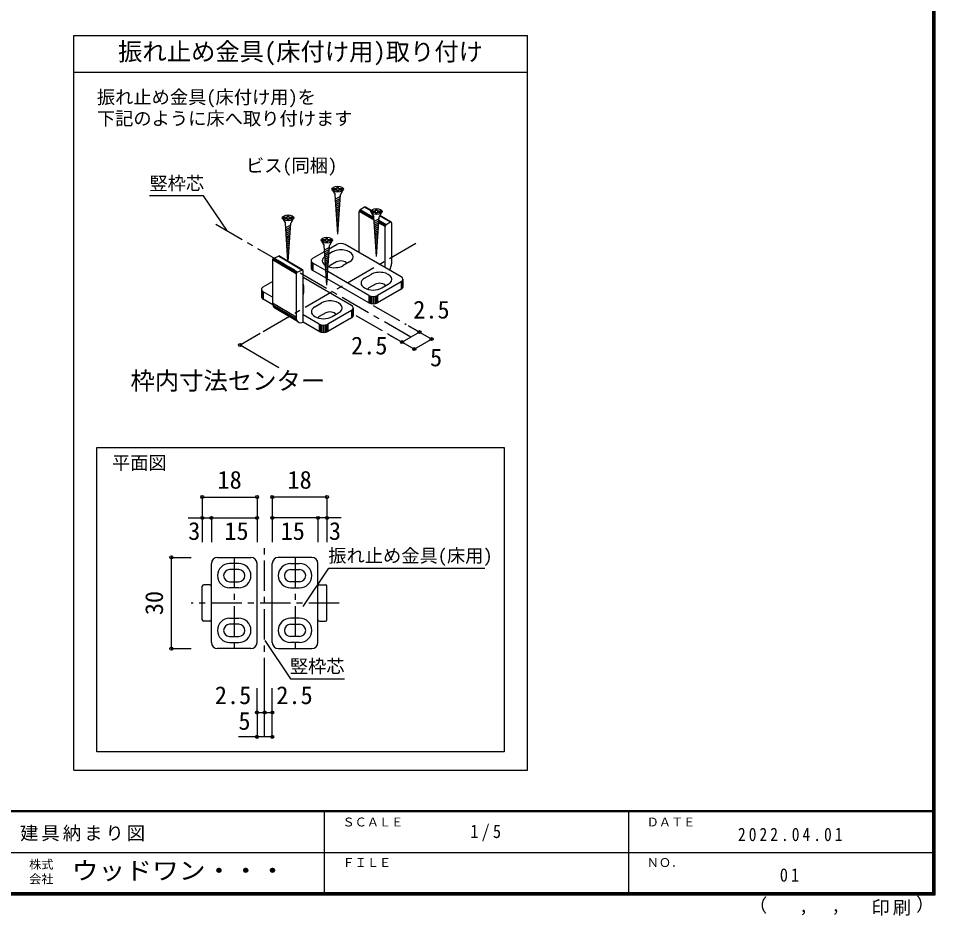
# Model space of a CAD drawing. Units: millimetres at full size, sheet at 1:5, with parts at other scales. Extents: x -973 to 977, y -718 to 696.
# Drawn here: x 224 to 977, y -718 to 20 of the extents above; entities that cross this region are included whole.
import ezdxf
from ezdxf.enums import TextEntityAlignment as Align

# ---------------------------------------------------------------- set-up
doc = ezdxf.new("R2010")
doc.units = ezdxf.units.MM
doc.header["$LTSCALE"] = 5
doc.header["$PDMODE"] = 32
doc.header["$PDSIZE"] = 2.5
doc.linetypes.add('CHAIN1', pattern=[8, 5, -1, 1, -1])
for name, color, linetype in [('0-7_金物', 7, 'Continuous'), ('0-A_文字', 3, 'Continuous'), ('0-B_寸法', 7, 'Continuous'), ('1-4_枠', 4, 'CHAIN1'), ('1-7_金物', 7, 'Continuous'), ('1-A_寸法', 7, 'Continuous'), ('1-B_寸法', 7, 'Continuous'), ('F-1_枠', 6, 'Continuous'), ('F-A_文字', 7, 'Continuous')]:
    doc.layers.add(name, color=color, linetype=linetype)
doc.styles.add('ＭＳ ゴシック', font='')
doc.styles.get('ＭＳ ゴシック').set_extended_font_data('MS Gothic')

msp = doc.modelspace()

# ---------------------------------------------------------------- linework, layer by layer
at = {"layer": '0-7_金物'}
for p, q in [((482.177, -119.969), (482.177, -121.003)), ((482.177, -119.969), (485.54, -119.969)), ((485.54, -118.453), (486.573, -118.453)), ((485.54, -119.969), (485.54, -118.453)), ((486.573, -119.969), (486.573, -118.453)), ((486.573, -119.969), (489.936, -119.969)), ((489.936, -121.003), (489.936, -119.969)), ((482.071, -121.741), (483.895, -124.901)), ((482.177, -121.003), (485.54, -121.003)), ((486.056, -157.52), (483.895, -124.901)), ((488.113, -126.475), (484.148, -128.72)), ((485.54, -122.519), (485.54, -121.003)), ((485.54, -122.519), (486.573, -122.519)), ((486.056, -157.52), (488.217, -124.901)), ((486.573, -121.003), (489.936, -121.003)), ((486.573, -122.519), (486.573, -121.003)), ((490.042, -121.741), (488.217, -124.901)), ((488.005, -128.104), (484.249, -130.23)), ((487.897, -129.732), (484.349, -131.741)), ((487.79, -131.36), (484.449, -133.251)), ((487.682, -132.988), (484.549, -134.762)), ((487.574, -134.616), (484.649, -136.272)), ((508.154, -135.395), (504.618, -137.436)), ((513.276, -138.353), (508.154, -135.395)), ((513.368, -138.176), (508.382, -135.298)), ((513.436, -138.072), (508.595, -135.277)), ((513.462, -138.037), (508.779, -135.333)), ((444.729, -143.531), (444.729, -142.015)), ((444.729, -142.015), (445.763, -142.015)), ((445.763, -143.531), (445.763, -142.015)), ((487.466, -136.244), (484.749, -137.782)), ((487.358, -137.872), (484.849, -139.293)), ((487.25, -139.5), (484.949, -140.803)), ((487.142, -141.129), (485.049, -142.314)), ((487.034, -142.757), (485.149, -143.824)), ((503.734, -172.648), (503.734, -138.967)), ((515.895, -145.989), (503.734, -138.967)), ((515.875, -145.678), (503.764, -138.686)), ((515.851, -145.316), (503.853, -138.389)), ((515.825, -144.927), (503.993, -138.096)), ((515.799, -144.539), (504.176, -137.828)), ((515.775, -144.177), (504.389, -137.603)), ((515.755, -143.866), (504.618, -137.436)), ((513.891, -140.112), (515.715, -143.272)), ((513.996, -138.34), (513.996, -139.374)), ((513.996, -138.34), (517.359, -138.34)), ((513.996, -139.374), (517.359, -139.374)), ((517.359, -136.824), (518.393, -136.824)), ((517.359, -138.34), (517.359, -136.824)), ((517.359, -140.89), (517.359, -139.374)), ((517.359, -140.89), (518.393, -140.89)), ((518.393, -138.34), (518.393, -136.824)), ((518.393, -138.34), (521.756, -138.34)), ((518.393, -139.374), (521.756, -139.374)), ((518.393, -140.89), (518.393, -139.374)), ((521.861, -140.112), (520.037, -143.272)), ((529.367, -147.643), (520.477, -142.51)), ((529.596, -147.545), (520.576, -142.338)), ((529.809, -147.524), (520.639, -142.23)), ((529.992, -147.581), (520.66, -142.193)), ((521.756, -139.374), (521.756, -138.34)), ((441.26, -145.303), (443.085, -148.463)), ((441.366, -143.531), (444.729, -143.531)), ((441.366, -143.531), (441.366, -144.565)), ((441.366, -144.565), (444.729, -144.565)), ((445.158, -179.765), (443.085, -148.463)), ((447.302, -150.038), (443.338, -152.282)), ((444.729, -146.081), (444.729, -144.565)), ((444.729, -146.081), (445.763, -146.081)), ((445.326, -179.865), (447.407, -148.463)), ((445.763, -143.531), (449.126, -143.531)), ((449.231, -145.303), (447.407, -148.463)), ((449.126, -144.565), (449.126, -143.531)), ((486.927, -144.385), (485.249, -145.334)), ((486.819, -146.013), (485.349, -146.845)), ((486.711, -147.641), (485.449, -148.355)), ((486.603, -149.269), (485.549, -149.866)), ((517.876, -175.891), (515.715, -143.272)), ((519.933, -144.847), (515.968, -147.091)), ((519.825, -146.475), (516.068, -148.601)), ((519.717, -148.103), (516.168, -150.112)), ((519.609, -149.731), (516.268, -151.622)), ((517.876, -175.891), (520.037, -143.272)), ((524.947, -151.215), (519.711, -148.192)), ((524.977, -150.933), (519.73, -147.904)), ((525.066, -150.636), (519.753, -147.569)), ((525.206, -150.344), (519.776, -147.209)), ((525.389, -150.076), (519.8, -146.849)), ((525.602, -149.851), (519.822, -146.514)), ((525.831, -149.684), (519.842, -146.226)), ((529.367, -147.643), (525.831, -149.684)), ((530.251, -148.153), (530.251, -181.833)), ((447.194, -151.666), (443.438, -153.792)), ((447.087, -153.294), (443.538, -155.303)), ((446.979, -154.922), (443.638, -156.813)), ((446.871, -156.55), (443.738, -158.324)), ((486.495, -150.897), (485.649, -151.376)), ((486.387, -152.525), (485.75, -152.887)), ((486.279, -154.154), (485.85, -154.397)), ((519.501, -151.359), (516.369, -153.133)), ((519.394, -152.987), (516.469, -154.643)), ((519.286, -154.615), (516.569, -156.154)), ((519.178, -156.243), (516.669, -157.664)), ((519.07, -157.872), (516.769, -159.174)), ((524.947, -184.895), (524.947, -151.215)), ((446.763, -158.178), (443.838, -159.834)), ((446.655, -159.806), (443.938, -161.345)), ((446.547, -161.434), (444.038, -162.855)), ((446.439, -163.063), (444.138, -164.365)), ((446.331, -164.691), (444.238, -165.876)), ((473.08, -163.675), (474.904, -166.834)), ((473.185, -161.903), (476.548, -161.903)), ((473.185, -161.903), (473.185, -162.936)), ((473.185, -162.936), (476.548, -162.936)), ((476.548, -161.903), (476.548, -160.387)), ((476.548, -160.387), (477.582, -160.387)), ((476.548, -164.453), (476.548, -162.936)), ((476.548, -164.453), (477.582, -164.453)), ((477.582, -161.903), (477.582, -160.387)), ((477.582, -161.903), (480.945, -161.903)), ((481.051, -163.675), (479.226, -166.834)), ((480.945, -162.936), (480.945, -161.903)), ((518.962, -159.5), (516.869, -160.685)), ((518.854, -161.128), (516.969, -162.195)), ((518.746, -162.756), (517.069, -163.706)), ((518.639, -164.384), (517.169, -165.216)), ((446.224, -166.319), (444.338, -167.386)), ((446.116, -167.947), (444.438, -168.897)), ((446.008, -169.575), (444.538, -170.407)), ((445.9, -171.203), (444.638, -171.917)), ((445.792, -172.831), (444.739, -173.428)), ((465.727, -177.241), (475.23, -171.754)), ((477.065, -199.453), (474.904, -166.834)), ((479.122, -168.409), (475.157, -170.653)), ((479.014, -170.037), (475.258, -172.164)), ((478.906, -171.665), (475.358, -173.674)), ((477.065, -199.453), (479.226, -166.834)), ((481.637, -172.137), (478.765, -173.796)), ((479.046, -169.551), (485.173, -166.014)), ((538.206, -192.55), (492.244, -166.014)), ((518.531, -166.012), (517.269, -166.726)), ((518.423, -167.64), (517.369, -168.237)), ((518.315, -169.269), (517.469, -169.747)), ((518.207, -170.897), (517.569, -171.258)), ((518.099, -172.525), (517.669, -172.768)), ((451.875, -190.082), (432.591, -178.591)), ((432.591, -178.591), (432.591, -214.315)), ((451.907, -189.788), (432.624, -178.298)), ((452.003, -189.487), (432.719, -177.996)), ((452.155, -189.199), (432.871, -177.708)), ((452.353, -188.944), (433.07, -177.453)), ((452.584, -188.739), (433.301, -177.248)), ((433.549, -177.107), (437.379, -175.5)), ((452.832, -188.598), (433.549, -177.107)), ((456.662, -186.991), (437.379, -175.5)), ((456.91, -186.924), (437.627, -175.433)), ((457.141, -186.935), (437.858, -175.444)), ((457.34, -187.024), (438.056, -175.533)), ((445.684, -174.46), (444.839, -174.938)), ((445.576, -176.088), (444.939, -176.449)), ((445.469, -177.716), (445.039, -177.959)), ((464.263, -179.282), (464.263, -185.406)), ((464.433, -180.029), (464.433, -186.153)), ((464.933, -180.725), (464.933, -186.849)), ((478.798, -173.293), (475.458, -175.184)), ((478.691, -174.921), (475.558, -176.695)), ((478.583, -176.549), (475.658, -178.205)), ((478.475, -178.177), (475.758, -179.716)), ((478.367, -179.806), (475.858, -181.226)), ((485.173, -180.302), (479.869, -183.364)), ((495.779, -180.302), (490.476, -183.364)), ((452.832, -188.598), (456.662, -186.991)), ((457.62, -229.89), (457.62, -187.672)), ((465.727, -181.323), (465.727, -187.447)), ((476.267, -187.409), (465.727, -181.323)), ((476.689, -193.776), (465.727, -187.447)), ((478.259, -181.434), (475.958, -182.737)), ((478.151, -183.062), (476.058, -184.247)), ((478.043, -184.69), (476.158, -185.757)), ((477.936, -186.318), (476.258, -187.268)), ((477.828, -187.946), (476.358, -188.778)), ((451.875, -190.082), (451.875, -225.806)), ((497.395, -216.112), (457.62, -193.148)), ((477.72, -189.574), (476.458, -190.289)), ((477.612, -191.203), (476.558, -191.799)), ((477.504, -192.831), (476.658, -193.309)), ((477.396, -194.459), (476.758, -194.82)), ((511.689, -213.983), (477.414, -194.194)), ((511.689, -207.859), (477.805, -188.296)), ((508.154, -193.571), (513.457, -190.509)), ((539.5, -195.338), (539.5, -201.462)), ((539.67, -194.591), (539.67, -200.715)), ((423.452, -202.844), (423.452, -208.968)), ((424.916, -200.803), (432.591, -196.372)), ((457.897, -199.782), (457.897, -205.906)), ((477.288, -196.087), (476.859, -196.33)), ((516.992, -198.674), (511.689, -201.735)), ((538.206, -196.632), (518.76, -207.859)), ((538.206, -202.756), (518.76, -213.983)), ((522.296, -201.735), (527.599, -198.674)), ((538.206, -196.632), (538.206, -202.756)), ((539, -196.035), (539, -202.158)), ((423.622, -203.591), (423.622, -209.715)), ((424.122, -204.287), (424.122, -210.411)), ((432.591, -209.316), (424.916, -204.885)), ((424.916, -204.885), (424.916, -211.009)), ((511.689, -207.859), (511.689, -213.983)), ((512.725, -208.318), (512.725, -214.442)), ((513.931, -208.606), (513.931, -214.73)), ((515.225, -208.705), (515.225, -214.828)), ((516.519, -208.606), (516.519, -214.73)), ((517.725, -208.318), (517.725, -214.442)), ((518.76, -207.859), (518.76, -213.983)), ((432.695, -215.5), (424.916, -211.009)), ((451.875, -225.806), (432.591, -214.315)), ((452.07, -227.405), (432.787, -215.914)), ((452.644, -228.73), (433.361, -217.24)), ((453.557, -229.692), (434.274, -218.202)), ((467.343, -217.133), (472.646, -214.071)), ((498.859, -218.153), (498.859, -224.277)), ((470.878, -231.421), (457.62, -223.767)), ((476.182, -222.236), (470.878, -225.298)), ((497.395, -220.195), (477.949, -231.421)), ((481.485, -225.298), (486.788, -222.236)), ((497.395, -220.195), (497.395, -226.318)), ((498.189, -219.597), (498.189, -225.72)), ((498.689, -218.9), (498.689, -225.024)), ((470.878, -237.545), (457.62, -229.89)), ((470.878, -231.421), (470.878, -237.545)), ((471.914, -231.88), (471.914, -238.004)), ((473.12, -232.169), (473.12, -238.292)), ((474.414, -232.267), (474.414, -238.391)), ((475.708, -232.169), (475.708, -238.292)), ((476.914, -231.88), (476.914, -238.004)), ((497.395, -226.318), (477.949, -237.545)), ((477.949, -231.421), (477.949, -237.545)), ((288.069, -582.982), (288.069, -332.848)), ((622.928, -582.982), (288.069, -582.982))]:
    msp.add_line(p, q, dxfattribs=at)
for points in [[(445.763, -146.081), (445.763, -144.565), (449.126, -144.565)], [(477.582, -164.453), (477.582, -162.936), (480.945, -162.936)], [(288.069, -332.848), (622.928, -332.848), (622.928, -582.982)]]:
    msp.add_lwpolyline(points, dxfattribs=at)
for centre in [(486.056, -120.486), (445.246, -144.048), (517.876, -138.857), (477.065, -162.42)]:
    msp.add_ellipse(centre, major_axis=(4.71, 0), ratio=0.5, dxfattribs=at)
for centre, major_axis, ratio, start_param, end_param in [((508.154, -136.416), (0.625, 1.083), 0.57735, 6.2831853, 7.0685835), ((504.618, -138.457), (0.625, 1.083), 0.57735, 0.7853982, 2.3561945), ((525.831, -150.704), (0.625, 1.083), 0.57735, 0.7853982, 2.3561945), ((529.367, -148.663), (0.625, 1.083), 0.57735, 5.4977871, 7.0685835), ((488.708, -168.055), (-5, 0), 0.57735, 3.9269908, 5.4977871), ((488.708, -176.22), (10, 0), 0.57735, 5.4977871, 8.6393798), ((433.549, -178.19), (0.64, 1.074), 0.663414, 0.7318184, 2.3026147), ((437.379, -176.583), (0.64, 1.074), 0.663414, 6.2296055, 7.0150037), ((469.263, -179.282), (-5, 0), 0.57735, 5.4977871, 7.0685835), ((483.405, -179.282), (10, 0), 0.57735, 2.4831952, 3.8764508), ((488.708, -182.344), (5, 0), 0.57735, 0.2617994, 2.3561945), ((456.662, -188.073), (0.64, 1.074), 0.663414, 5.4442074, 7.0150037), ((469.263, -185.406), (-5, 0), 0.57735, 6.2831853, 7.0685835), ((483.405, -179.282), (10, 0), 0.57735, 4.1506266, 5.4977871), ((483.405, -185.406), (5, 0), 0.57735, 2.3561945, 2.7802255), ((520.528, -194.591), (10, 0), 0.57735, 5.4977871, 8.6393798), ((524.947, -184.895), (3.75, 6.495), 0.57735, 4.712389, 5.4977871), ((452.832, -189.68), (0.64, 1.074), 0.663414, 0.7318184, 2.3026147), ((515.225, -197.653), (10, 0), 0.57735, 2.3561945, 5.4977871), ((534.67, -194.591), (-5, 0), 0.57735, 2.3561945, 3.9269908), ((428.452, -202.844), (-5, 0), 0.57735, 5.4977871, 7.0685835), ((447.897, -199.782), (10, 0), 0.57735, 6.047146, 6.5192246), ((515.225, -203.777), (5, 0), 0.57735, 2.3561945, 2.7802255), ((520.528, -200.715), (5, 0), 0.57735, 0.2617994, 2.3561945), ((534.67, -200.715), (-5, 0), 0.57735, 2.3561945, 3.1415927), ((428.452, -208.968), (-5, 0), 0.57735, 6.2831853, 7.0685835), ((447.897, -205.906), (10, 0), 0.57735, 6.047146, 6.5192246), ((515.225, -205.818), (-5, 0), 0.57735, 0.7853982, 2.3561945), ((438.336, -211.905), (3.839, 6.443), 0.663414, 2.3026147, 3.0880129), ((474.414, -221.215), (10, 0), 0.57735, 2.3561945, 5.4977871), ((479.717, -218.153), (10, 0), 0.57735, 5.4977871, 8.6393798), ((493.859, -218.153), (-5, 0), 0.57735, 2.3561945, 3.9269908), ((515.225, -211.942), (-5, 0), 0.57735, 0.7853982, 2.3561945), ((457.62, -223.395), (3.839, 6.443), 0.663414, 2.3026147, 3.873411), ((474.414, -227.339), (5, 0), 0.57735, 2.3561945, 2.7802255), ((479.717, -224.277), (5, 0), 0.57735, 0.2617994, 2.3561945), ((493.859, -224.277), (-5, 0), 0.57735, 2.3561945, 3.1415927), ((474.414, -229.38), (-5, 0), 0.57735, 0.7853982, 2.3561945), ((474.414, -235.504), (-5, 0), 0.57735, 0.7853982, 2.3561945)]:
    msp.add_ellipse(centre, major_axis=major_axis, ratio=ratio, start_param=start_param, end_param=end_param, dxfattribs=at)
at = {"layer": '0-A_文字'}
for p, q in [((269.205, 5.849), (641.917, 5.849)), ((269.205, -598.285), (269.205, 5.849)), ((641.917, -598.285), (641.917, 5.849)), ((269.205, -24.151), (641.917, -24.151)), ((269.205, -598.285), (641.917, -598.285))]:
    msp.add_line(p, q, dxfattribs=at)
at = {"layer": '0-A_文字', "color": 4}
for p, q in [((375.687, -125.988), (331.283, -125.988)), ((395.372, -155.08), (375.687, -125.988)), ((457.656, -463.491), (478.88, -432.124)), ((478.88, -432.124), (606.868, -432.124)), ((426.041, -491.596), (447.265, -522.963)), ((447.265, -522.963), (491.67, -522.963))]:
    msp.add_line(p, q, dxfattribs=at)
at = {"layer": '0-B_寸法', "color": 4, "linetype": 'CHAIN1'}
for p, q in [((546.115, -242.112), (383.962, -148.493)), ((550.307, -165.151), (424.557, -237.753)), ((515.225, -216.024), (542.331, -231.674)), ((500.93, -224.277), (530.327, -241.249))]:
    msp.add_line(p, q, dxfattribs=at)
at = {"layer": '0-B_寸法', "color": 4}
for p, q in [((553.262, -237.985), (544.291, -232.806)), ((563.262, -243.759), (544.621, -232.996)), ((405.773, -248.598), (422.416, -238.988)), ((553.262, -237.985), (538.968, -246.238)), ((530.327, -241.249), (538.968, -246.238)), ((548.968, -252.011), (530.327, -241.249)), ((548.968, -252.011), (563.262, -243.759)), ((405.773, -248.598), (437.652, -267.003))]:
    msp.add_line(p, q, dxfattribs=at)
at = {"layer": '0-B_寸法'}
for p in [(553.262, -237.985), (405.773, -248.598), (538.968, -246.238), (563.262, -243.759), (548.968, -252.011)]:
    msp.add_point(p, dxfattribs=at)
at = {"layer": '1-4_枠'}
for p, q in [((425.999, -570.78), (425.999, -413.248)), ((400.999, -423.248), (400.999, -498.248)), ((450.999, -423.248), (450.999, -498.248)), ((487.249, -460.748), (365.545, -460.748))]:
    msp.add_line(p, q, dxfattribs=at)
at = {"layer": '1-7_金物'}
for p, q in [((382.249, -493.248), (382.249, -428.248)), ((387.249, -423.248), (414.749, -423.248)), ((404.749, -428.248), (397.249, -428.248)), ((419.749, -493.248), (419.749, -428.248)), ((432.249, -493.248), (432.249, -428.248)), ((464.749, -423.248), (437.249, -423.248)), ((447.249, -428.248), (454.749, -428.248)), ((469.749, -493.248), (469.749, -428.248)), ((404.749, -433.248), (397.249, -433.248)), ((447.249, -433.248), (454.749, -433.248)), ((397.249, -443.248), (404.749, -443.248)), ((454.749, -443.248), (447.249, -443.248)), ((374.749, -474.498), (374.749, -446.998)), ((380.999, -445.748), (375.999, -445.748)), ((404.749, -448.248), (397.249, -448.248)), ((447.249, -448.248), (454.749, -448.248)), ((470.999, -445.748), (475.999, -445.748)), ((477.249, -474.498), (477.249, -446.998)), ((397.249, -473.248), (404.749, -473.248)), ((454.749, -473.248), (447.249, -473.248)), ((380.999, -475.748), (375.999, -475.748)), ((404.749, -478.248), (397.249, -478.248)), ((447.249, -478.248), (454.749, -478.248)), ((470.999, -475.748), (475.999, -475.748)), ((397.249, -488.248), (404.749, -488.248)), ((454.749, -488.248), (447.249, -488.248)), ((397.249, -493.248), (404.749, -493.248)), ((454.749, -493.248), (447.249, -493.248)), ((414.749, -498.248), (387.249, -498.248)), ((437.249, -498.248), (464.749, -498.248))]:
    msp.add_line(p, q, dxfattribs=at)
for centre, radius, start, end in [((387.249, -428.248), 5, 90, 180), ((397.249, -438.248), 10, 90, 270), ((404.749, -438.248), 10, 270, 90), ((414.749, -428.248), 5, 0, 90), ((437.249, -428.248), 5, 90, 180), ((447.249, -438.248), 10, 90, 270), ((454.749, -438.248), 10, 270, 90), ((464.749, -428.248), 5, 0, 90), ((397.249, -438.248), 5, 90, 270), ((404.749, -438.248), 5, 270, 90), ((447.249, -438.248), 5, 90, 270), ((454.749, -438.248), 5, 270, 90), ((375.999, -446.998), 1.25, 90, 180), ((380.999, -446.998), 1.25, 0, 90), ((470.999, -446.998), 1.25, 90, 180), ((475.999, -446.998), 1.25, 0, 90), ((397.249, -483.248), 10, 90, 270), ((404.749, -483.248), 10, 270, 90), ((447.249, -483.248), 10, 90, 270), ((454.749, -483.248), 10, 270, 90), ((375.999, -474.498), 1.25, 180, 270), ((380.999, -474.498), 1.25, 270, 0), ((397.249, -483.248), 5, 90, 270), ((404.749, -483.248), 5, 270, 90), ((447.249, -483.248), 5, 90, 270), ((454.749, -483.248), 5, 270, 90), ((470.999, -474.498), 1.25, 180, 270), ((475.999, -474.498), 1.25, 270, 0), ((387.249, -493.248), 5, 180, 270), ((414.749, -493.248), 5, 270, 0), ((437.249, -493.248), 5, 180, 270), ((464.749, -493.248), 5, 270, 0)]:
    msp.add_arc(centre, radius, start, end, dxfattribs=at)
at = {"layer": '1-B_寸法', "color": 4}
for p, q in [((374.749, -373.64), (419.749, -373.64)), ((374.749, -373.64), (374.749, -390.748)), ((419.749, -373.64), (419.749, -390.748)), ((432.249, -373.64), (432.249, -390.748)), ((477.249, -373.64), (432.249, -373.64)), ((477.249, -373.64), (477.249, -390.748)), ((363.184, -390.748), (382.249, -390.748)), ((374.749, -390.748), (374.749, -410.748)), ((382.249, -390.748), (382.249, -410.748)), ((382.249, -390.748), (419.749, -390.748)), ((419.749, -390.748), (419.749, -410.748)), ((469.749, -390.748), (432.249, -390.748)), ((432.249, -390.748), (432.249, -410.748)), ((469.749, -390.748), (469.749, -410.748)), ((488.814, -390.748), (469.749, -390.748)), ((477.249, -390.748), (477.249, -410.748)), ((349.366, -423.248), (365.545, -423.248)), ((349.366, -498.248), (349.366, -423.248)), ((349.366, -498.248), (365.545, -498.248)), ((419.749, -550.764), (419.749, -530.764)), ((425.999, -550.764), (425.999, -530.764)), ((432.249, -550.764), (432.249, -530.764)), ((419.749, -550.764), (419.749, -570.78)), ((419.749, -550.764), (425.999, -550.764)), ((425.999, -550.764), (432.249, -550.764)), ((432.249, -570.78), (432.249, -550.764)), ((432.249, -570.78), (404.45, -570.78))]:
    msp.add_line(p, q, dxfattribs=at)
at = {"layer": '1-B_寸法'}
for p in [(374.749, -373.64), (419.749, -373.64), (432.249, -373.64), (477.249, -373.64), (374.749, -390.748), (382.249, -390.748), (419.749, -390.748), (432.249, -390.748), (469.749, -390.748), (477.249, -390.748), (349.366, -423.248), (349.366, -498.248), (419.749, -550.764), (425.999, -550.764), (432.249, -550.764), (419.749, -570.78), (432.249, -570.78)]:
    msp.add_point(p, dxfattribs=at)
at = {"layer": 'F-1_枠'}
for p, q in [((974.986, 695.833), (974.986, -700.833)), ((975.82, 695.833), (975.82, -700.833)), ((976.653, 695.833), (976.653, -700.833)), ((976.653, -631.667), (-973.347, -631.667)), ((976.653, -632.5), (-973.347, -632.5)), ((474.986, -632.5), (474.986, -699.167)), ((724.986, -632.5), (724.986, -699.167)), ((1.653, -665.833), (974.986, -665.834)), ((976.653, -699.167), (-973.347, -699.167)), ((976.653, -700), (-973.347, -700)), ((976.653, -700.833), (-973.347, -700.833))]:
    msp.add_line(p, q, dxfattribs=at)

# ---------------------------------------------------------------- texts
at = {"layer": '0-A_文字', "color": 7, "style": 'ＭＳ ゴシック'}
for s, height, p in [('振れ止め金具(床付け用)取り付け', 14.66, (305.561, -19.151)), ('振れ止め金具(床付け用)を', 11, (288.114, -53.61)), ('下記のように床へ取り付けます', 11, (288.114, -71.147)), ('平面図', 11, (300.511, -354.324))]:
    msp.add_text(s, height=height, dxfattribs=at).set_placement(p, align=Align.BOTTOM_LEFT)
at = {"layer": '0-B_寸法', "style": 'ＭＳ ゴシック'}
for s, height, p in [('ビス(同梱)', 11, (410.628, -109.823)), ('2.5', 14.66, (548.098, -231.262)), ('2.5', 14.66, (497.034, -260.794)), ('5', 14.66, (561.903, -270.524)), ('枠内寸法センター', 14.66, (315.762, -289.767))]:
    msp.add_text(s, height=height, dxfattribs=at).set_placement(p, align=Align.BOTTOM_LEFT)
at = {"layer": '1-A_寸法', "style": 'ＭＳ ゴシック'}
for s, p in [('竪枠芯', (331.283, -124.489)), ('振れ止め金具(床用)', (478.285, -430.625)), ('竪枠芯', (446.67, -521.464))]:
    msp.add_text(s, height=11, dxfattribs=at).set_placement(p, align=Align.BOTTOM_LEFT)
at = {"layer": '1-B_寸法', "style": 'ＭＳ ゴシック'}
for s, p in [('18', (387.249, -371.14)), ('18', (444.749, -371.14)), ('3', (363.184, -413.248)), ('15', (392.874, -413.248)), ('15', (439.124, -413.248)), ('3', (478.814, -413.248)), ('2.5', (385.062, -548.264)), ('2.5', (435.591, -548.264)), ('5', (404.45, -569.391))]:
    msp.add_text(s, height=14.66, dxfattribs=at).set_placement(p, align=Align.BOTTOM_LEFT)
msp.add_text('30', height=14.66, rotation=90, dxfattribs=at).set_placement((346.866, -470.748), align=Align.BOTTOM_LEFT)
at = {"layer": 'F-A_文字', "style": 'ＭＳ ゴシック'}
for s, height, p in [('ＳＣＡＬＥ', 7.331, (489.986, -646.667)), ('ＤＡＴＥ', 7.331, (739.986, -646.667)), ('株式', 7.331, (232.486, -681.5)), ('ＦＩＬＥ', 7.331, (489.986, -680)), ('ＮＯ．', 7.331, (739.986, -680.001)), ('会社', 7.331, (232.486, -693.5)), ('（', 11, (823.992, -718.052)), ('）', 11, (961.387, -717.355)), (',', 11, (865.199, -718.052)), (',', 11, (891.686, -717.588))]:
    msp.add_text(s, height=height, dxfattribs=at).set_placement(p, align=Align.BOTTOM_LEFT)
at = {"layer": 'F-A_文字', "style": 'ＭＳ ゴシック', "width": 1.1}
msp.add_text('ウッドワン・・・', height=14.66, dxfattribs=at).set_placement((267.486, -692.5), align=Align.BOTTOM_LEFT)
at = {"layer": 'F-A_文字', "char_height": 11, "attachment_point": 7, "style": 'ＭＳ ゴシック'}
for s, insert in [('\\T1.17;建具納まり図', (224.986, -656.667)), ('\\T1.38;\\W0.9;1/5', (594.986, -656.667)), ('\\T1.39;\\W0.85;2022.04.01', (814.986, -656.667)), ('\\T1.36;\\W0.9;01', (849.361, -690.001)), ('\\T1.17;印刷', (924.678, -717.82))]:
    msp.add_mtext(s, dxfattribs=dict(at, insert=insert))

doc.saveas('drawing.dxf')
